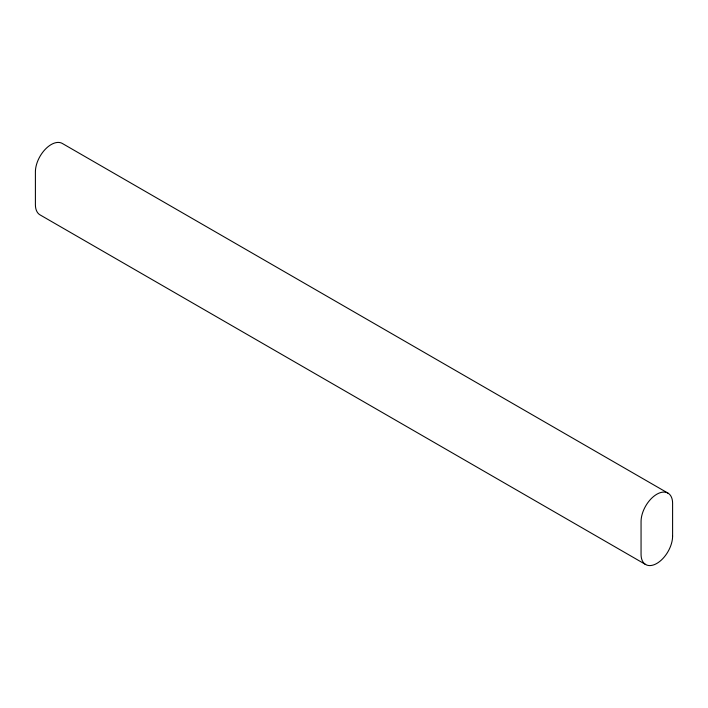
<?xml version="1.0" encoding="UTF-8"?>
<svg xmlns="http://www.w3.org/2000/svg" width="708" height="708" viewBox="0 0 708 708"><rect width="100%" height="100%" fill="white"/><g stroke="black" fill="none" stroke-linecap="round" stroke-linejoin="round"><path stroke-width="1.06" d="M667.98 493.131L62.322 143.458A22.302 12.877 -60 0 0 45.135 149.432A22.302 12.877 -60 0 0 35.4 171.876L35.4 204.665A22.302 12.877 -60 0 0 40.02 214.869L645.678 564.542M672.6 536.124L672.6 503.335A22.302 12.877 -60 0 0 656.829 494.228A22.302 12.877 -60 0 0 641.059 521.548L641.059 554.337A22.302 12.877 -60 0 0 656.829 563.435A22.302 12.877 -60 0 0 672.6 536.124"/></g></svg>
